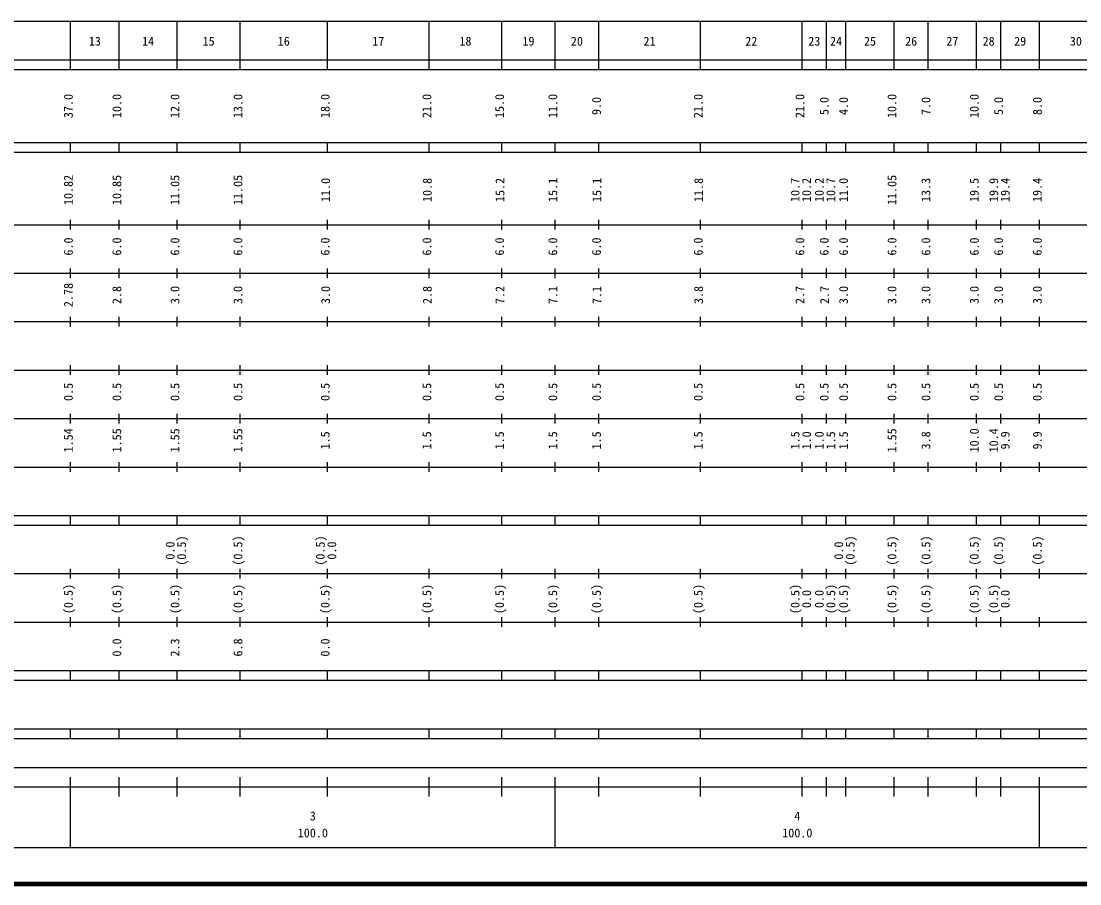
# Model space of a CAD drawing. Units: millimetres on the paper, enlarged 1000 times. Extents: x 40000 to 680000, y 20000 to 380000.
# Drawn here: x 257796 to 476315, y 20000 to 198000 of the extents above; entities that cross this region are included whole.
import ezdxf
from ezdxf.enums import TextEntityAlignment as Align

# ---------------------------------------------------------------- set-up
doc = ezdxf.new("R2010")
doc.units = ezdxf.units.MM
doc.header["$LTSCALE"] = 1000
doc.layers.add('M-TTL', color=2, linetype='Continuous', lineweight=140)
doc.layers.add('M-TTL-BAND', color=7, linetype='Continuous', lineweight=25)
doc.styles.add('ＭＳ ゴシック', font='')
doc.styles.get('ＭＳ ゴシック').set_extended_font_data('MS Gothic')

msp = doc.modelspace()

# ---------------------------------------------------------------- linework, layer by layer
at = {"layer": 'M-TTL'}
msp.add_line((40000, 20000), (680000, 20000), dxfattribs=at)
at = {"layer": 'M-TTL-BAND'}
for p, q in [((68000, 198000), (579000, 198000)), ((268000, 188000), (268000, 198000)), ((278000, 188000), (278000, 198000)), ((290000, 188000), (290000, 198000)), ((303000, 188000), (303000, 198000)), ((321000, 188000), (321000, 198000)), ((342000, 188000), (342000, 198000)), ((357000, 188000), (357000, 198000)), ((368000, 188000), (368000, 198000)), ((377000, 188000), (377000, 198000)), ((398000, 188000), (398000, 198000)), ((419000, 188000), (419000, 198000)), ((424000, 188000), (424000, 198000)), ((428000, 188000), (428000, 198000)), ((438000, 188000), (438000, 198000)), ((445000, 188000), (445000, 198000)), ((455000, 188000), (455000, 198000)), ((460000, 188000), (460000, 198000)), ((468000, 188000), (468000, 198000)), ((40000, 190000), (579000, 190000)), ((40000, 188000), (579000, 188000)), ((40000, 173000), (579000, 173000)), ((268000, 171000), (268000, 173000)), ((278000, 171000), (278000, 173000)), ((290000, 171000), (290000, 173000)), ((303000, 171000), (303000, 173000)), ((321000, 171000), (321000, 173000)), ((342000, 171000), (342000, 173000)), ((357000, 171000), (357000, 173000)), ((368000, 171000), (368000, 173000)), ((377000, 171000), (377000, 173000)), ((398000, 171000), (398000, 173000)), ((419000, 171000), (419000, 173000)), ((424000, 171000), (424000, 173000)), ((428000, 171000), (428000, 173000)), ((438000, 171000), (438000, 173000)), ((445000, 171000), (445000, 173000)), ((455000, 171000), (455000, 173000)), ((460000, 171000), (460000, 173000)), ((468000, 171000), (468000, 173000)), ((40000, 171000), (579000, 171000)), ((40000, 156000), (579000, 156000)), ((268000, 155000), (268000, 157000)), ((278000, 155000), (278000, 157000)), ((290000, 155000), (290000, 157000)), ((303000, 155000), (303000, 157000)), ((321000, 155000), (321000, 157000)), ((342000, 155000), (342000, 157000)), ((357000, 155000), (357000, 157000)), ((368000, 155000), (368000, 157000)), ((377000, 155000), (377000, 157000)), ((398000, 155000), (398000, 157000)), ((419000, 155000), (419000, 157000)), ((424000, 155000), (424000, 157000)), ((428000, 155000), (428000, 157000)), ((438000, 155000), (438000, 157000)), ((445000, 155000), (445000, 157000)), ((455000, 155000), (455000, 157000)), ((460000, 155000), (460000, 157000)), ((468000, 155000), (468000, 157000)), ((268000, 145000), (268000, 147000)), ((278000, 145000), (278000, 147000)), ((290000, 145000), (290000, 147000)), ((303000, 145000), (303000, 147000)), ((321000, 145000), (321000, 147000)), ((342000, 145000), (342000, 147000)), ((357000, 145000), (357000, 147000)), ((368000, 145000), (368000, 147000)), ((377000, 145000), (377000, 147000)), ((398000, 145000), (398000, 147000)), ((419000, 145000), (419000, 147000)), ((424000, 145000), (424000, 147000)), ((428000, 145000), (428000, 147000)), ((438000, 145000), (438000, 147000)), ((445000, 145000), (445000, 147000)), ((455000, 145000), (455000, 147000)), ((460000, 145000), (460000, 147000)), ((468000, 145000), (468000, 147000)), ((46000, 146000), (579000, 146000)), ((52000, 136000), (579000, 136000)), ((268000, 135000), (268000, 137000)), ((278000, 135000), (278000, 137000)), ((290000, 135000), (290000, 137000)), ((303000, 135000), (303000, 137000)), ((321000, 135000), (321000, 137000)), ((342000, 135000), (342000, 137000)), ((357000, 135000), (357000, 137000)), ((368000, 135000), (368000, 137000)), ((377000, 135000), (377000, 137000)), ((398000, 135000), (398000, 137000)), ((419000, 135000), (419000, 137000)), ((424000, 135000), (424000, 137000)), ((428000, 135000), (428000, 137000)), ((438000, 135000), (438000, 137000)), ((445000, 135000), (445000, 137000)), ((455000, 135000), (455000, 137000)), ((460000, 135000), (460000, 137000)), ((468000, 135000), (468000, 137000)), ((268000, 125000), (268000, 127000)), ((278000, 125000), (278000, 127000)), ((290000, 125000), (290000, 127000)), ((303000, 125000), (303000, 127000)), ((321000, 125000), (321000, 127000)), ((342000, 125000), (342000, 127000)), ((357000, 125000), (357000, 127000)), ((368000, 125000), (368000, 127000)), ((377000, 125000), (377000, 127000)), ((398000, 125000), (398000, 127000)), ((419000, 125000), (419000, 127000)), ((424000, 125000), (424000, 127000)), ((428000, 125000), (428000, 127000)), ((438000, 125000), (438000, 127000)), ((445000, 125000), (445000, 127000)), ((455000, 125000), (455000, 127000)), ((460000, 125000), (460000, 127000)), ((468000, 125000), (468000, 127000)), ((46000, 126000), (579000, 126000)), ((52000, 116000), (579000, 116000)), ((268000, 115000), (268000, 117000)), ((278000, 115000), (278000, 117000)), ((290000, 115000), (290000, 117000)), ((303000, 115000), (303000, 117000)), ((321000, 115000), (321000, 117000)), ((342000, 115000), (342000, 117000)), ((357000, 115000), (357000, 117000)), ((368000, 115000), (368000, 117000)), ((377000, 115000), (377000, 117000)), ((398000, 115000), (398000, 117000)), ((419000, 115000), (419000, 117000)), ((424000, 115000), (424000, 117000)), ((428000, 115000), (428000, 117000)), ((438000, 115000), (438000, 117000)), ((445000, 115000), (445000, 117000)), ((455000, 115000), (455000, 117000)), ((460000, 115000), (460000, 117000)), ((468000, 115000), (468000, 117000)), ((46000, 106000), (579000, 106000)), ((268000, 105000), (268000, 107000)), ((278000, 105000), (278000, 107000)), ((290000, 105000), (290000, 107000)), ((303000, 105000), (303000, 107000)), ((321000, 105000), (321000, 107000)), ((342000, 105000), (342000, 107000)), ((357000, 105000), (357000, 107000)), ((368000, 105000), (368000, 107000)), ((377000, 105000), (377000, 107000)), ((398000, 105000), (398000, 107000)), ((419000, 105000), (419000, 107000)), ((424000, 105000), (424000, 107000)), ((428000, 105000), (428000, 107000)), ((438000, 105000), (438000, 107000)), ((445000, 105000), (445000, 107000)), ((455000, 105000), (455000, 107000)), ((460000, 105000), (460000, 107000)), ((468000, 105000), (468000, 107000)), ((40000, 96000), (579000, 96000)), ((40000, 94000), (579000, 94000)), ((268000, 94000), (268000, 96000)), ((278000, 94000), (278000, 96000)), ((290000, 94000), (290000, 96000)), ((303000, 94000), (303000, 96000)), ((321000, 94000), (321000, 96000)), ((342000, 94000), (342000, 96000)), ((357000, 94000), (357000, 96000)), ((368000, 94000), (368000, 96000)), ((377000, 94000), (377000, 96000)), ((398000, 94000), (398000, 96000)), ((419000, 94000), (419000, 96000)), ((424000, 94000), (424000, 96000)), ((428000, 94000), (428000, 96000)), ((438000, 94000), (438000, 96000)), ((445000, 94000), (445000, 96000)), ((455000, 94000), (455000, 96000)), ((460000, 94000), (460000, 96000)), ((468000, 94000), (468000, 96000)), ((49000, 84000), (579000, 84000)), ((268000, 83000), (268000, 85000)), ((278000, 83000), (278000, 85000)), ((290000, 83000), (290000, 85000)), ((303000, 83000), (303000, 85000)), ((321000, 83000), (321000, 85000)), ((342000, 83000), (342000, 85000)), ((357000, 83000), (357000, 85000)), ((368000, 83000), (368000, 85000)), ((377000, 83000), (377000, 85000)), ((398000, 83000), (398000, 85000)), ((419000, 83000), (419000, 85000)), ((424000, 83000), (424000, 85000)), ((428000, 83000), (428000, 85000)), ((438000, 83000), (438000, 85000)), ((445000, 83000), (445000, 85000)), ((455000, 83000), (455000, 85000)), ((460000, 83000), (460000, 85000)), ((468000, 83000), (468000, 85000)), ((268000, 73000), (268000, 75000)), ((278000, 73000), (278000, 75000)), ((290000, 73000), (290000, 75000)), ((303000, 73000), (303000, 75000)), ((321000, 73000), (321000, 75000)), ((342000, 73000), (342000, 75000)), ((357000, 73000), (357000, 75000)), ((368000, 73000), (368000, 75000)), ((377000, 73000), (377000, 75000)), ((398000, 73000), (398000, 75000)), ((419000, 73000), (419000, 75000)), ((424000, 73000), (424000, 75000)), ((428000, 73000), (428000, 75000)), ((438000, 73000), (438000, 75000)), ((445000, 73000), (445000, 75000)), ((455000, 73000), (455000, 75000)), ((460000, 73000), (460000, 75000)), ((468000, 73000), (468000, 75000)), ((40000, 74000), (579000, 74000)), ((40000, 64000), (579000, 64000)), ((268000, 62000), (268000, 64000)), ((278000, 62000), (278000, 64000)), ((290000, 62000), (290000, 64000)), ((303000, 62000), (303000, 64000)), ((321000, 62000), (321000, 64000)), ((342000, 62000), (342000, 64000)), ((357000, 62000), (357000, 64000)), ((368000, 62000), (368000, 64000)), ((377000, 62000), (377000, 64000)), ((398000, 62000), (398000, 64000)), ((419000, 62000), (419000, 64000)), ((424000, 62000), (424000, 64000)), ((428000, 62000), (428000, 64000)), ((438000, 62000), (438000, 64000)), ((445000, 62000), (445000, 64000)), ((455000, 62000), (455000, 64000)), ((460000, 62000), (460000, 64000)), ((468000, 62000), (468000, 64000)), ((40000, 62000), (579000, 62000)), ((40000, 52000), (579000, 52000)), ((268000, 50000), (268000, 52000)), ((278000, 50000), (278000, 52000)), ((290000, 50000), (290000, 52000)), ((303000, 50000), (303000, 52000)), ((321000, 50000), (321000, 52000)), ((342000, 50000), (342000, 52000)), ((357000, 50000), (357000, 52000)), ((368000, 50000), (368000, 52000)), ((377000, 50000), (377000, 52000)), ((398000, 50000), (398000, 52000)), ((419000, 50000), (419000, 52000)), ((424000, 50000), (424000, 52000)), ((428000, 50000), (428000, 52000)), ((438000, 50000), (438000, 52000)), ((445000, 50000), (445000, 52000)), ((455000, 50000), (455000, 52000)), ((460000, 50000), (460000, 52000)), ((468000, 50000), (468000, 52000)), ((40000, 50000), (579000, 50000)), ((71000, 44000), (565000, 44000)), ((268000, 27500), (268000, 42000)), ((278000, 38000), (278000, 42000)), ((290000, 38000), (290000, 42000)), ((303000, 38000), (303000, 42000)), ((321000, 38000), (321000, 42000)), ((342000, 38000), (342000, 42000)), ((357000, 38000), (357000, 42000)), ((368000, 27500), (368000, 42000)), ((377000, 38000), (377000, 42000)), ((398000, 38000), (398000, 42000)), ((419000, 38000), (419000, 42000)), ((424000, 38000), (424000, 42000)), ((428000, 38000), (428000, 42000)), ((438000, 38000), (438000, 42000)), ((445000, 38000), (445000, 42000)), ((455000, 38000), (455000, 42000)), ((460000, 38000), (460000, 42000)), ((468000, 27500), (468000, 42000)), ((40000, 40000), (579000, 40000)), ((68000, 27500), (579000, 27500))]:
    msp.add_line(p, q, dxfattribs=at)

# ---------------------------------------------------------------- texts
at = {"layer": 'M-TTL-BAND', "style": 'ＭＳ ゴシック'}
for s, p in [('13', (273000, 192405)), ('14', (284000, 192405)), ('15', (296500, 192405)), ('16', (312000, 192405)), ('17', (331500, 192405)), ('18', (349500, 192405)), ('19', (362500, 192405)), ('20', (372500, 192405)), ('21', (387500, 192405)), ('22', (408500, 192405)), ('23', (421500, 192405)), ('24', (426000, 192405)), ('25', (433000, 192405)), ('26', (441500, 192405)), ('27', (450000, 192405)), ('28', (457500, 192405)), ('29', (464000, 192405)), ('30', (475500, 192405)), ('3', (318000, 32523)), ('4', (418000, 32523)), ('100.0', (318000, 29033)), ('100.0', (418000, 29033))]:
    msp.add_text(s, height=1833, dxfattribs=at).set_placement(p, align=Align.BOTTOM_CENTER)
for s, p in [('37.0', (269000, 180500)), ('10.0', (279000, 180500)), ('12.0', (291000, 180500)), ('13.0', (304000, 180500)), ('18.0', (322000, 180500)), ('21.0', (343000, 180500)), ('15.0', (358000, 180500)), ('11.0', (369000, 180500)), ('9.0', (378000, 180500)), ('21.0', (399000, 180500)), ('21.0', (420000, 180500)), ('5.0', (425000, 180500)), ('4.0', (429000, 180500)), ('10.0', (439000, 180500)), ('7.0', (446000, 180500)), ('10.0', (456000, 180500)), ('5.0', (461000, 180500)), ('8.0', (469000, 180500)), ('10.82', (269000, 163174)), ('10.85', (279000, 163174)), ('11.05', (291000, 163174)), ('11.05', (304000, 163174)), ('11.05', (439000, 163174)), ('11.0', (322089, 163174)), ('10.8', (343089, 163174)), ('15.2', (358089, 163174)), ('15.1', (369000, 163174)), ('15.1', (378089, 163174)), ('11.8', (399089, 163174)), ('10.7', (419000, 163174)), ('10.2', (421370, 163174)), ('10.2', (424000, 163174)), ('10.7', (426370, 163174)), ('11.0', (429000, 163174)), ('13.3', (446000, 163174)), ('19.5', (456000, 163174)), ('19.9', (460000, 163174)), ('19.4', (462370, 163174)), ('19.4', (469000, 163174)), ('6.0', (269000, 151500)), ('6.0', (279000, 151500)), ('6.0', (291000, 151500)), ('6.0', (304000, 151500)), ('6.0', (322000, 151500)), ('6.0', (343000, 151500)), ('6.0', (358000, 151500)), ('6.0', (369000, 151500)), ('6.0', (378000, 151500)), ('6.0', (399000, 151500)), ('6.0', (420000, 151500)), ('6.0', (425000, 151500)), ('6.0', (429000, 151500)), ('6.0', (439000, 151500)), ('6.0', (446000, 151500)), ('6.0', (456000, 151500)), ('6.0', (461000, 151500)), ('6.0', (469000, 151500)), ('2.78', (269000, 141500)), ('2.8', (279000, 141500)), ('3.0', (291000, 141500)), ('3.0', (304000, 141500)), ('3.0', (322089, 141500)), ('2.8', (343089, 141500)), ('7.2', (358089, 141500)), ('7.1', (369000, 141500)), ('7.1', (378089, 141500)), ('3.8', (399089, 141500)), ('2.7', (420000, 141500)), ('2.7', (425089, 141500)), ('3.0', (429000, 141500)), ('3.0', (439000, 141500)), ('3.0', (446000, 141500)), ('3.0', (456000, 141500)), ('3.0', (461000, 141500)), ('3.0', (469000, 141500)), ('0.5', (269000, 121500)), ('0.5', (279000, 121500)), ('0.5', (291000, 121500)), ('0.5', (304000, 121500)), ('0.5', (322000, 121500)), ('0.5', (343000, 121500)), ('0.5', (358000, 121500)), ('0.5', (369000, 121500)), ('0.5', (378000, 121500)), ('0.5', (399000, 121500)), ('0.5', (420000, 121500)), ('0.5', (425000, 121500)), ('0.5', (429000, 121500)), ('0.5', (439000, 121500)), ('0.5', (446000, 121500)), ('0.5', (456000, 121500)), ('0.5', (461000, 121500)), ('0.5', (469000, 121500)), ('1.54', (269000, 111500)), ('1.55', (279000, 111500)), ('1.55', (291000, 111500)), ('1.55', (304000, 111500)), ('1.55', (439000, 111500)), ('10.0', (456000, 111500)), ('10.4', (460000, 111500)), ('1.5', (322000, 111500)), ('1.5', (343000, 111500)), ('1.5', (358000, 111500)), ('1.5', (369000, 111500)), ('1.5', (378000, 111500)), ('1.5', (399000, 111500)), ('1.5', (419000, 111500)), ('1.0', (421370, 111500)), ('1.0', (424000, 111500)), ('1.5', (426370, 111500)), ('1.5', (429000, 111500)), ('3.8', (446000, 111500)), ('9.9', (462370, 111500)), ('9.9', (469000, 111500)), ('0.0', (290000, 88764)), ('(0.5)', (292370, 88764)), ('(0.5)', (304000, 88764)), ('(0.5)', (321000, 88764)), ('0.0', (323370, 88764)), ('0.0', (428000, 88764)), ('(0.5)', (430370, 88764)), ('(0.5)', (439000, 88764)), ('(0.5)', (446000, 88764)), ('(0.5)', (456000, 88764)), ('(0.5)', (461000, 88764)), ('(0.5)', (469000, 88764)), ('(0.5)', (269000, 78764)), ('(0.5)', (279000, 78764)), ('(0.5)', (291000, 78764)), ('(0.5)', (304000, 78764)), ('(0.5)', (322000, 78764)), ('(0.5)', (343000, 78764)), ('(0.5)', (358000, 78764)), ('(0.5)', (369000, 78764)), ('(0.5)', (378000, 78764)), ('(0.5)', (399000, 78764)), ('(0.5)', (419000, 78764)), ('(0.5)', (426370, 78764)), ('(0.5)', (429000, 78764)), ('(0.5)', (439000, 78764)), ('(0.5)', (446000, 78764)), ('(0.5)', (456000, 78764)), ('(0.5)', (460000, 78764)), ('0.0', (421370, 78764)), ('0.0', (424000, 78764)), ('0.0', (462370, 78764)), ('0.0', (279000, 68764)), ('2.3', (291000, 68764)), ('6.8', (304000, 68764)), ('0.0', (322000, 68764))]:
    msp.add_text(s, height=1833, rotation=90, dxfattribs=at).set_placement(p, align=Align.BOTTOM_CENTER)

doc.saveas('drawing.dxf')
